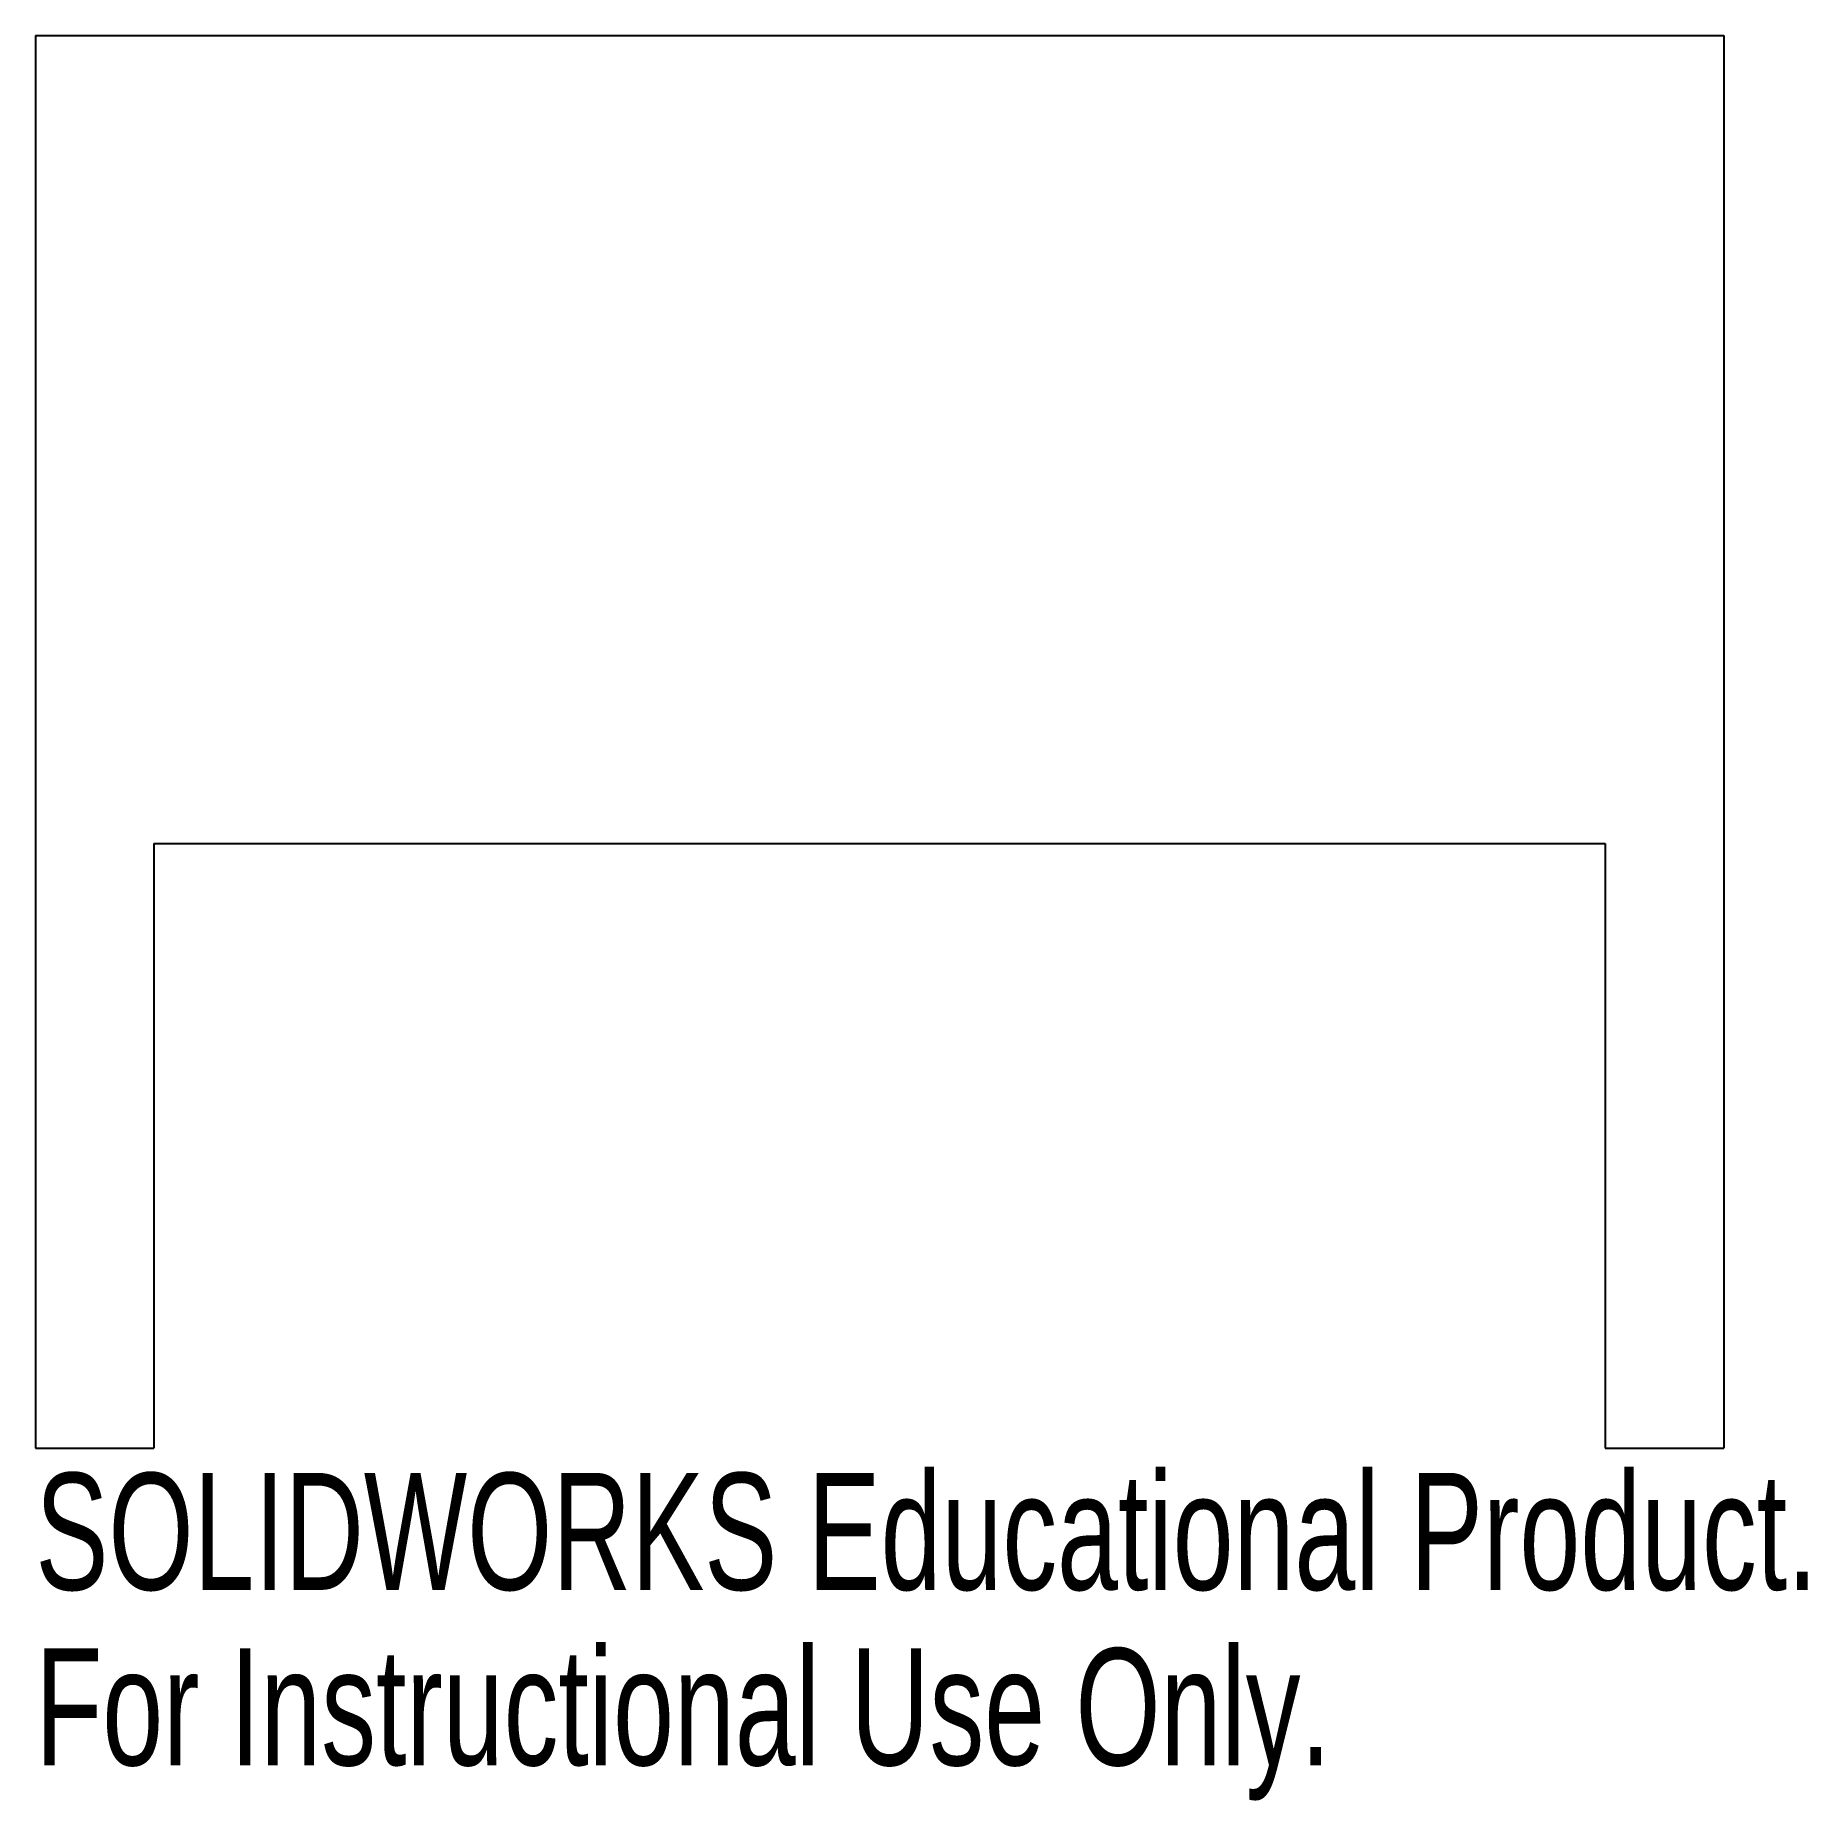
# Model space of a CAD drawing. Header units: millimetres. Extents: x 0 to 73.3, y -73 to 0.
import ezdxf

# ---------------------------------------------------------------- set-up
doc = ezdxf.new("R2010")
doc.units = ezdxf.units.MM
doc.styles.add('SLDTEXTSTYLE0', font='TXT', dxfattribs={"width": 0.7})

msp = doc.modelspace()

# ---------------------------------------------------------------- linework, layer by layer
at = {"color": 7, "linetype": 'Continuous', "lineweight": 25}
for p, q in [((0, 0), (69.8, 0)), ((0, 0), (0, -58.4)), ((69.8, 0), (69.8, -58.4)), ((4.9, -33.4), (64.9, -33.4)), ((4.9, -33.4), (4.9, -58.4)), ((64.9, -33.4), (64.9, -58.4)), ((0, -58.4), (4.9, -58.4)), ((64.9, -58.4), (69.8, -58.4))]:
    msp.add_line(p, q, dxfattribs=at)

# ---------------------------------------------------------------- texts
at = {"color": 7, "linetype": 'Continuous', "char_height": 4.83362, "attachment_point": 1, "style": 'SLDTEXTSTYLE0'}
for s, insert in [('SOLIDWORKS Educational Product.', (0, -59.42)), ('For Instructional Use Only.', (0, -66.67))]:
    msp.add_mtext(s, dxfattribs=dict(at, insert=insert))

doc.saveas('drawing.dxf')
